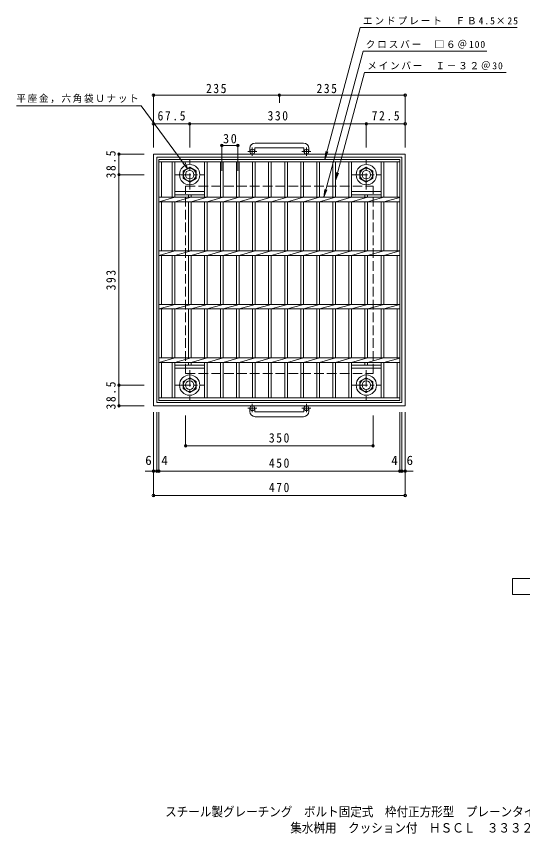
# Model space of a CAD drawing. Units: millimetres at full size, sheet at 1:6. Extents: x -791 to 1068, y -823 to 703.
# Drawn here: x -791 to 155, y -823 to 703 of the extents above; entities that cross this region are included whole.
import ezdxf
from ezdxf.enums import TextEntityAlignment as Align

# ---------------------------------------------------------------- set-up
doc = ezdxf.new("R2010")
doc.units = ezdxf.units.MM
doc.header["$LTSCALE"] = 6
doc.header["$PDMODE"] = 32
doc.header["$PDSIZE"] = 4.8
doc.linetypes.add('CHAIN1', pattern=[8, 5, -1, 1, -1])
doc.linetypes.add('DASHED3', pattern=[4, 3, -1])
for name, color, linetype, lineweight in [('E-1', 2, 'Continuous', 9), ('E-2', 3, 'Continuous', 9), ('E-4', 7, 'Continuous', 9), ('E-5', 7, 'Continuous', 9), ('F-F_F-Fﾚｲﾔ', 2, 'Continuous', 9)]:
    doc.layers.add(name, color=color, linetype=linetype, lineweight=lineweight)
doc.styles.add('ＭＳ ゴシック', font='')
doc.styles.get('ＭＳ ゴシック').set_extended_font_data('MS Gothic')

msp = doc.modelspace()

# ---------------------------------------------------------------- linework, layer by layer
at = {"layer": 'E-1', "linetype": 'CHAIN1'}
for p, q in [((-349.817, 442.338), (-349.817, 457.936)), ((-248.817, 442.338), (-248.817, 457.936)), ((-341.654, 450.446), (-358.061, 450.446)), ((-240.654, 450.446), (-257.061, 450.446)), ((-466.817, 379.809), (-466.817, 435.083)), ((-136.817, 379.809), (-136.817, 435.083)), ((-494.453, 407.446), (-439.18, 407.446)), ((-164.453, 407.446), (-109.18, 407.446)), ((-466.817, 42.082), (-466.817, -13.191)), ((-136.817, 42.082), (-136.817, -13.191)), ((-494.454, 14.446), (-439.18, 14.446)), ((-164.454, 14.446), (-109.18, 14.446)), ((-341.654, -28.554), (-358.061, -28.554)), ((-349.817, -20.447), (-349.817, -36.044)), ((-240.654, -28.554), (-257.061, -28.554)), ((-248.817, -20.447), (-248.817, -36.044))]:
    msp.add_line(p, q, dxfattribs=at)
at = {"layer": 'E-1'}
for p, q in [((-254.317, 466.546), (-344.317, 466.546)), ((-534.317, -24.054), (-534.317, 445.946)), ((-534.317, 445.946), (-64.317, 445.946)), ((-354.317, 456.546), (-354.317, 450.446)), ((-345.317, 456.546), (-345.317, 450.446)), ((-344.317, 457.546), (-254.317, 457.546)), ((-253.317, 456.546), (-253.317, 450.446)), ((-244.317, 456.546), (-244.317, 450.446)), ((-64.317, -24.054), (-64.317, 445.946)), ((-528.317, -18.054), (-528.317, 439.946)), ((-528.317, 439.946), (-70.317, 439.946)), ((-70.317, 439.946), (-70.317, -18.054)), ((-64.317, -24.054), (-534.317, -24.054)), ((-528.317, -18.054), (-70.317, -18.054)), ((-354.317, -34.654), (-354.317, -28.554)), ((-345.317, -34.654), (-345.317, -28.554)), ((-253.317, -34.654), (-253.317, -28.554)), ((-244.317, -34.654), (-244.317, -28.554)), ((-344.317, -35.654), (-254.317, -35.654)), ((-254.317, -44.654), (-344.317, -44.654))]:
    msp.add_line(p, q, dxfattribs=at)
at = {"layer": 'E-1', "linetype": 'DASHED3'}
for p, q in [((-474.317, 35.946), (-474.317, 385.946)), ((-474.317, 385.946), (-124.317, 385.946)), ((-124.317, 35.946), (-124.317, 385.946)), ((-474.317, 35.946), (-124.317, 35.946))]:
    msp.add_line(p, q, dxfattribs=at)
at = {"layer": 'E-1'}
for points in [[(-454.817, 414.374), (-454.817, 400.517), (-466.817, 393.589), (-478.817, 400.517), (-478.817, 414.374), (-466.817, 421.302)], [(-124.817, 414.374), (-124.817, 400.517), (-136.817, 393.589), (-148.817, 400.517), (-148.817, 414.374), (-136.817, 421.302)], [(-454.817, 7.518), (-454.817, 21.374), (-466.817, 28.303), (-478.817, 21.374), (-478.817, 7.518), (-466.817, 0.589)], [(-124.817, 7.518), (-124.817, 21.374), (-136.817, 28.303), (-148.817, 21.374), (-148.817, 7.518), (-136.817, 0.589)]]:
    msp.add_lwpolyline(points, close=True, dxfattribs=at)
for centre, radius in [((-349.817, 450.446), 4.5), ((-248.817, 450.446), 4.5), ((-466.817, 407.446), 19), ((-466.817, 407.446), 12), ((-466.817, 407.446), 8), ((-136.817, 407.446), 19), ((-136.817, 407.446), 12), ((-136.817, 407.446), 8), ((-466.817, 14.446), 19), ((-136.817, 14.446), 19), ((-466.817, 14.446), 12), ((-466.817, 14.446), 8), ((-136.817, 14.446), 12), ((-136.817, 14.446), 8), ((-349.817, -28.554), 4.5), ((-248.817, -28.554), 4.5)]:
    msp.add_circle(centre, radius, dxfattribs=at)
for centre, radius, start, end in [((-344.317, 456.546), 10, 90, 180), ((-254.317, 456.546), 10, 0, 90), ((-344.317, 456.546), 1, 90, 180), ((-254.317, 456.546), 1, 0, 90), ((-344.317, -34.654), 10, 180, 270), ((-344.317, -34.654), 1, 180, 270), ((-254.317, -34.654), 10, 270, 0), ((-254.317, -34.654), 1, 270, 0)]:
    msp.add_arc(centre, radius, start, end, dxfattribs=at)
at = {"layer": 'E-2'}
for p, q in [((-524.317, -14.054), (-524.317, 435.946)), ((-524.317, 435.946), (-74.317, 435.946)), ((-524.317, 431.446), (-74.317, 431.446)), ((-519.317, 365.186), (-519.317, 431.446)), ((-499.316, 431.446), (-499.316, 365.186)), ((-494.317, 431.446), (-494.317, 365.186)), ((-439.317, 431.446), (-439.317, 365.186)), ((-434.317, 431.446), (-434.317, 365.186)), ((-409.316, 431.446), (-409.316, 365.186)), ((-404.317, 431.446), (-404.317, 365.186)), ((-379.317, 431.446), (-379.317, 365.186)), ((-374.316, 431.446), (-374.316, 365.186)), ((-349.316, 431.446), (-349.316, 365.186)), ((-344.317, 431.446), (-344.317, 365.186)), ((-319.316, 431.446), (-319.316, 365.186)), ((-314.317, 431.446), (-314.317, 365.186)), ((-289.317, 431.446), (-289.317, 365.186)), ((-284.317, 431.446), (-284.317, 365.186)), ((-259.317, 431.446), (-259.317, 365.186)), ((-254.317, 431.446), (-254.317, 365.186)), ((-229.317, 431.446), (-229.317, 365.186)), ((-224.317, 431.446), (-224.317, 365.186)), ((-199.317, 431.446), (-199.317, 365.186)), ((-194.317, 431.446), (-194.317, 365.186)), ((-169.317, 431.446), (-169.317, 365.186)), ((-164.317, 431.446), (-164.317, 365.186)), ((-109.317, 431.446), (-109.317, 365.186)), ((-104.317, 365.186), (-104.317, 431.446)), ((-79.317, 431.446), (-79.317, 365.186)), ((-74.317, -14.054), (-74.317, 435.946)), ((-439.317, 375.946), (-494.317, 375.946)), ((-439.317, 369.946), (-494.317, 369.946)), ((-469.317, 369.946), (-469.317, 365.186)), ((-464.316, 369.946), (-464.316, 365.186)), ((-109.317, 375.946), (-164.317, 375.946)), ((-109.317, 369.946), (-164.317, 369.946)), ((-139.317, 369.946), (-139.317, 365.186)), ((-134.317, 365.186), (-134.317, 369.946)), ((-521.817, 365.186), (-524.317, 364.686)), ((-524.317, 365.186), (-74.317, 365.186)), ((-524.317, 356.706), (-74.317, 356.706)), ((-494.317, 365.186), (-523.817, 356.706)), ((-519.317, 265.186), (-519.317, 356.706)), ((-499.316, 356.706), (-499.316, 265.186)), ((-464.316, 365.186), (-494.317, 356.706)), ((-494.317, 356.706), (-494.317, 265.186)), ((-469.317, 356.706), (-469.317, 265.186)), ((-434.317, 365.186), (-464.316, 356.706)), ((-464.316, 356.706), (-464.316, 265.186)), ((-439.317, 356.706), (-439.317, 265.186)), ((-404.317, 365.186), (-434.317, 356.706)), ((-434.317, 356.706), (-434.317, 265.186)), ((-409.316, 356.706), (-409.316, 265.186)), ((-374.316, 365.186), (-404.317, 356.706)), ((-404.317, 356.706), (-404.317, 265.186)), ((-379.317, 356.706), (-379.317, 265.186)), ((-344.317, 365.186), (-374.316, 356.706)), ((-374.316, 356.706), (-374.316, 265.186)), ((-349.316, 356.706), (-349.316, 265.186)), ((-314.317, 365.186), (-344.317, 356.706)), ((-344.317, 356.706), (-344.317, 265.186)), ((-319.316, 356.706), (-319.316, 265.186)), ((-284.317, 365.186), (-314.317, 356.706)), ((-314.317, 356.706), (-314.317, 265.186)), ((-289.317, 356.706), (-289.317, 265.186)), ((-254.317, 365.186), (-284.317, 356.706)), ((-284.317, 356.706), (-284.317, 265.186)), ((-259.317, 356.706), (-259.317, 265.186)), ((-224.317, 365.186), (-254.317, 356.706)), ((-254.317, 356.706), (-254.317, 265.186)), ((-229.317, 356.706), (-229.317, 265.186)), ((-194.317, 365.186), (-224.317, 356.706)), ((-224.317, 356.706), (-224.317, 265.186)), ((-199.317, 356.706), (-199.317, 265.186)), ((-164.317, 365.186), (-194.317, 356.706)), ((-194.317, 356.706), (-194.317, 265.186)), ((-169.317, 356.706), (-169.317, 265.186)), ((-164.317, 356.706), (-134.317, 365.186)), ((-164.317, 356.706), (-164.317, 265.186)), ((-139.317, 356.706), (-139.317, 265.186)), ((-134.317, 356.706), (-104.317, 365.186)), ((-134.317, 265.186), (-134.317, 356.706)), ((-109.317, 356.706), (-109.317, 265.186)), ((-104.317, 356.706), (-74.317, 365.045)), ((-104.317, 265.186), (-104.317, 356.706)), ((-79.317, 356.706), (-79.317, 265.186)), ((-521.817, 265.186), (-524.317, 264.686)), ((-524.317, 265.186), (-74.317, 265.186)), ((-494.317, 265.186), (-523.817, 256.706)), ((-464.316, 265.186), (-494.317, 256.706)), ((-434.317, 265.186), (-464.316, 256.706)), ((-404.317, 265.186), (-434.317, 256.706)), ((-374.316, 265.186), (-404.317, 256.706)), ((-344.317, 265.186), (-374.316, 256.706)), ((-314.317, 265.186), (-344.317, 256.706)), ((-284.317, 265.186), (-314.317, 256.706)), ((-254.317, 265.186), (-284.317, 256.706)), ((-224.317, 265.186), (-254.317, 256.706)), ((-194.317, 265.186), (-224.317, 256.706)), ((-164.317, 265.186), (-194.317, 256.706)), ((-164.317, 256.706), (-134.317, 265.186)), ((-134.317, 256.706), (-104.317, 265.186)), ((-104.317, 256.706), (-74.317, 265.045)), ((-524.317, 256.706), (-74.317, 256.706)), ((-519.317, 165.186), (-519.317, 256.706)), ((-499.316, 256.706), (-499.316, 165.186)), ((-494.317, 256.706), (-494.317, 165.186)), ((-469.317, 256.706), (-469.317, 165.186)), ((-464.316, 256.706), (-464.316, 165.186)), ((-439.317, 256.706), (-439.317, 165.186)), ((-434.317, 256.706), (-434.317, 165.186)), ((-409.316, 256.706), (-409.316, 165.186)), ((-404.317, 256.706), (-404.317, 165.186)), ((-379.317, 256.706), (-379.317, 165.186)), ((-374.316, 256.706), (-374.316, 165.186)), ((-349.316, 256.706), (-349.316, 165.186)), ((-344.317, 256.706), (-344.317, 165.186)), ((-319.316, 256.706), (-319.316, 165.186)), ((-314.317, 256.706), (-314.317, 165.186)), ((-289.317, 256.706), (-289.317, 165.186)), ((-284.317, 256.706), (-284.317, 165.186)), ((-259.317, 256.706), (-259.317, 165.186)), ((-254.317, 256.706), (-254.317, 165.186)), ((-229.317, 256.706), (-229.317, 165.186)), ((-224.317, 256.706), (-224.317, 165.186)), ((-199.317, 256.706), (-199.317, 165.186)), ((-194.317, 256.706), (-194.317, 165.186)), ((-169.317, 256.706), (-169.317, 165.186)), ((-164.317, 256.706), (-164.317, 165.186)), ((-139.317, 256.706), (-139.317, 165.186)), ((-134.317, 165.186), (-134.317, 256.706)), ((-109.317, 256.706), (-109.317, 165.186)), ((-104.317, 165.186), (-104.317, 256.706)), ((-79.317, 256.706), (-79.317, 165.186)), ((-521.817, 165.186), (-524.317, 164.686)), ((-524.317, 165.186), (-74.317, 165.186)), ((-524.317, 156.706), (-74.317, 156.706)), ((-494.317, 165.186), (-523.817, 156.706)), ((-519.317, 65.186), (-519.317, 156.706)), ((-499.316, 156.706), (-499.316, 65.186)), ((-464.316, 165.186), (-494.317, 156.706)), ((-494.317, 156.706), (-494.317, 65.186)), ((-469.317, 156.706), (-469.317, 65.186)), ((-434.317, 165.186), (-464.316, 156.706)), ((-464.316, 156.706), (-464.316, 65.186)), ((-439.317, 156.706), (-439.317, 65.186)), ((-404.317, 165.186), (-434.317, 156.706)), ((-434.317, 156.706), (-434.317, 65.186)), ((-409.316, 156.706), (-409.316, 65.186)), ((-374.316, 165.186), (-404.317, 156.706)), ((-404.317, 156.706), (-404.317, 65.186)), ((-379.317, 156.706), (-379.317, 65.186)), ((-344.317, 165.186), (-374.316, 156.706)), ((-374.316, 156.706), (-374.316, 65.186)), ((-349.316, 156.706), (-349.316, 65.186)), ((-314.317, 165.186), (-344.317, 156.706)), ((-344.317, 156.706), (-344.317, 65.186)), ((-319.316, 156.706), (-319.316, 65.186)), ((-284.317, 165.186), (-314.317, 156.706)), ((-314.317, 156.706), (-314.317, 65.186)), ((-289.317, 156.706), (-289.317, 65.186)), ((-254.317, 165.186), (-284.317, 156.706)), ((-284.317, 156.706), (-284.317, 65.186)), ((-259.317, 156.706), (-259.317, 65.186)), ((-224.317, 165.186), (-254.317, 156.706)), ((-254.317, 156.706), (-254.317, 65.186)), ((-229.317, 156.706), (-229.317, 65.186)), ((-194.317, 165.186), (-224.317, 156.706)), ((-224.317, 156.706), (-224.317, 65.186)), ((-199.317, 156.706), (-199.317, 65.186)), ((-164.317, 165.186), (-194.317, 156.706)), ((-194.317, 156.706), (-194.317, 65.186)), ((-169.317, 156.706), (-169.317, 65.186)), ((-164.317, 156.706), (-134.317, 165.186)), ((-164.317, 156.706), (-164.317, 65.186)), ((-139.317, 156.706), (-139.317, 65.186)), ((-134.317, 156.706), (-104.317, 165.186)), ((-134.317, 65.186), (-134.317, 156.706)), ((-109.317, 156.706), (-109.317, 65.186)), ((-104.317, 156.706), (-74.317, 165.045)), ((-104.317, 65.186), (-104.317, 156.706)), ((-79.317, 156.706), (-79.317, 65.186)), ((-521.817, 65.186), (-524.317, 64.686)), ((-524.317, 65.186), (-74.317, 65.186)), ((-494.317, 65.186), (-523.817, 56.706)), ((-464.316, 65.186), (-494.317, 56.706)), ((-434.317, 65.186), (-464.316, 56.706)), ((-404.317, 65.186), (-434.317, 56.706)), ((-374.316, 65.186), (-404.317, 56.706)), ((-344.317, 65.186), (-374.316, 56.706)), ((-314.317, 65.186), (-344.317, 56.706)), ((-284.317, 65.186), (-314.317, 56.706)), ((-254.317, 65.186), (-284.317, 56.706)), ((-224.317, 65.186), (-254.317, 56.706)), ((-194.317, 65.186), (-224.317, 56.706)), ((-164.317, 65.186), (-194.317, 56.706)), ((-164.317, 56.706), (-134.317, 65.186)), ((-134.317, 56.706), (-104.317, 65.186)), ((-104.317, 56.706), (-74.317, 65.045)), ((-524.317, 56.706), (-74.317, 56.706)), ((-519.317, -9.554), (-519.317, 56.706)), ((-499.316, 56.706), (-499.316, -9.554)), ((-494.317, 56.706), (-494.317, -9.554)), ((-494.317, 51.946), (-439.317, 51.946)), ((-494.317, 45.946), (-439.317, 45.946)), ((-469.317, 56.706), (-469.317, 51.946)), ((-464.316, 56.706), (-464.316, 51.946)), ((-439.317, 56.706), (-439.317, -9.554)), ((-434.317, 56.706), (-434.317, -9.554)), ((-409.316, 56.706), (-409.316, -9.554)), ((-404.317, 56.706), (-404.317, -9.554)), ((-379.317, 56.706), (-379.317, -9.554)), ((-374.316, 56.706), (-374.316, -9.554)), ((-349.316, 56.706), (-349.316, -9.554)), ((-344.317, 56.706), (-344.317, -9.554)), ((-319.316, 56.706), (-319.316, -9.554)), ((-314.317, 56.706), (-314.317, -9.554)), ((-289.317, 56.706), (-289.317, -9.554)), ((-284.317, 56.706), (-284.317, -9.554)), ((-259.317, 56.706), (-259.317, -9.554)), ((-254.317, 56.706), (-254.317, -9.554)), ((-229.317, 56.706), (-229.317, -9.554)), ((-224.317, 56.706), (-224.317, -9.554)), ((-199.317, 56.706), (-199.317, -9.554)), ((-194.317, 56.706), (-194.317, -9.554)), ((-169.317, 56.706), (-169.317, -9.554)), ((-164.317, 56.706), (-164.317, -9.554)), ((-164.317, 51.946), (-109.317, 51.946)), ((-164.317, 45.946), (-109.317, 45.946)), ((-139.317, 56.706), (-139.317, 51.946)), ((-134.317, 51.946), (-134.317, 56.706)), ((-109.317, 56.706), (-109.317, -9.554)), ((-104.317, -9.554), (-104.317, 56.706)), ((-79.317, 56.706), (-79.317, -9.554)), ((-74.317, -9.554), (-524.317, -9.554)), ((-74.317, -14.054), (-524.317, -14.054))]:
    msp.add_line(p, q, dxfattribs=at)
at = {"layer": 'E-4'}
for p, q in [((-534.317, 557.676), (-534.317, 457.946)), ((-299.317, 555.876), (-534.317, 555.876)), ((-299.317, 557.676), (-299.317, 541.616)), ((-64.317, 555.876), (-299.317, 555.876)), ((-64.317, 557.676), (-64.317, 457.946)), ((-534.317, 504.313), (-534.317, 457.946)), ((-466.817, 504.313), (-466.817, 457.946)), ((-136.817, 504.313), (-136.817, 457.946)), ((-64.317, 504.313), (-64.317, 457.946)), ((-534.317, 502.513), (-466.817, 502.513)), ((-466.817, 502.513), (-136.817, 502.513)), ((-136.817, 502.513), (-64.317, 502.513)), ((-406.817, 463.899), (-406.817, 414.408)), ((-406.817, 462.099), (-376.817, 462.099)), ((-376.817, 463.899), (-376.817, 414.408)), ((-600.701, 445.946), (-551.901, 445.946)), ((-598.901, 407.446), (-598.901, 445.946)), ((-600.701, 407.446), (-551.901, 407.446)), ((-598.901, 14.445), (-598.901, 407.446)), ((-600.701, 14.445), (-551.901, 14.445)), ((-598.901, -24.055), (-598.901, 14.445)), ((-600.701, -24.055), (-551.901, -24.055)), ((-534.317, -193.456), (-534.317, -36.055)), ((-528.317, -147.922), (-528.317, -36.055)), ((-524.267, -147.922), (-524.267, -36.055)), ((-474.317, -100.855), (-474.317, -42.055)), ((-124.316, -100.855), (-124.316, -42.055)), ((-74.366, -147.922), (-74.366, -36.055)), ((-70.317, -147.922), (-70.317, -36.055)), ((-64.317, -193.456), (-64.317, -36.055)), ((-474.317, -99.055), (-124.316, -99.055)), ((-534.317, -146.122), (-549.787, -146.122)), ((-534.317, -146.122), (-528.317, -146.122)), ((-528.317, -146.122), (-524.267, -146.122)), ((-524.267, -146.122), (-74.366, -146.122)), ((-74.366, -146.122), (-70.317, -146.122)), ((-70.317, -146.122), (-64.317, -146.122)), ((-64.317, -146.122), (-49.618, -146.122)), ((-534.317, -191.656), (-64.317, -191.656))]:
    msp.add_line(p, q, dxfattribs=at)
for p in [(-534.317, 555.876), (-299.317, 555.876), (-64.317, 555.876), (-534.317, 502.513), (-466.817, 502.513), (-136.817, 502.513), (-64.317, 502.513), (-406.817, 462.099), (-376.817, 462.099), (-598.901, 445.946), (-598.901, 407.446), (-598.901, 14.445), (-598.901, -24.055), (-474.317, -99.055), (-124.316, -99.055), (-534.317, -146.122), (-528.317, -146.122), (-524.267, -146.122), (-74.366, -146.122), (-70.317, -146.122), (-64.317, -146.122), (-534.317, -191.656), (-64.317, -191.656)]:
    msp.add_point(p, dxfattribs=at)
at = {"layer": 'E-5'}
for p, q in [((-216.161, 365.186), (-142.968, 637.9)), ((-142.968, 637.9), (88.167, 637.9)), ((-194.317, 396.45), (-140.187, 598.021)), ((-140.187, 598.021), (124.313, 598.021)), ((-214.356, 435.946), (-212.398, 450.818)), ((-214.356, 435.946), (-208.616, 449.804)), ((-470.398, 417.791), (-479.501, 429.713)), ((-470.398, 417.791), (-476.106, 431.663)), ((-194.317, 396.45), (-192.359, 411.321)), ((-194.317, 396.45), (-188.576, 410.308)), ((-216.161, 365.186), (-214.203, 380.058)), ((-216.161, 365.186), (-210.42, 379.044))]:
    msp.add_line(p, q, dxfattribs=at)
for points in [[(-214.356, 435.946), (-148.2, 682.4), (144.752, 682.4)], [(-470.398, 417.791), (-557.64, 536.268), (-790.64, 536.268)]]:
    msp.add_lwpolyline(points, dxfattribs=at)
at = {"layer": 'F-F_F-Fﾚｲﾔ'}
msp.add_lwpolyline([(135.943, -376.445), (135.943, -346.444), (270.943, -346.444), (270.943, -376.445)], close=True, dxfattribs=at)

# ---------------------------------------------------------------- texts
at = {"layer": 'E-4', "color": 2, "style": 'ＭＳ ゴシック'}
for s, p in [('6', (-549.787, -140.122)), ('4', (-519.71, -140.122)), ('4', (-90.083, -140.122)), ('6', (-61.618, -140.122))]:
    msp.add_text(s, height=17.6, dxfattribs=at).set_placement(p, align=Align.BOTTOM_LEFT)
at = {"layer": 'E-4', "color": 2, "char_height": 17.6, "attachment_point": 7, "style": 'ＭＳ ゴシック'}
for s, insert in [('\\T1.27;\\W0.9;235', (-436.317, 559.476)), ('\\T1.27;\\W0.9;235', (-229.854, 559.476)), ('\\T1.28;\\W0.9;67.5', (-526.817, 508.513)), ('\\T1.27;\\W0.9;330', (-321.317, 508.513)), ('\\T1.28;\\W0.9;72.5', (-126.817, 508.513)), ('\\T1.27;\\W0.95;30', (-404.567, 465.699)), ('\\T1.27;\\W0.9;350', (-318.816, -93.055)), ('\\T1.27;\\W0.9;450', (-318.817, -140.122)), ('\\T1.27;\\W0.9;470', (-318.817, -185.656))]:
    msp.add_mtext(s, dxfattribs=dict(at, insert=insert))
at = {"layer": 'E-4', "color": 2, "char_height": 17.6, "attachment_point": 7, "rotation": 90, "style": 'ＭＳ ゴシック'}
for s, insert in [('\\T1.28;\\W0.9;38.5', (-604.901, 400.446)), ('\\T1.27;\\W0.9;393', (-604.901, 191.445)), ('\\T1.28;\\W0.9;38.5', (-604.901, -31.055))]:
    msp.add_mtext(s, dxfattribs=dict(at, insert=insert))
at = {"layer": 'E-5', "char_height": 13.2, "attachment_point": 7, "style": 'ＭＳ ゴシック'}
for s, insert in [('\\T1.2;エンドプレート\u3000ＦＢ4.5×25', (-143.2, 687.4)), ('\\T1.19;クロスバー\u3000□６＠100', (-137.968, 642.9)), ('\\T1.18;メインバー\u3000Ｉ－３２＠30', (-135.187, 603.021)), ('\\T1.17;平座金，六角袋Ｕナット', (-790.64, 541.268))]:
    msp.add_mtext(s, dxfattribs=dict(at, insert=insert))
at = {"layer": 'F-F_F-Fﾚｲﾔ', "style": 'ＭＳ ゴシック', "width": 0.9}
for s, p in [('スチール製グレーチング\u3000ボルト固定式\u3000枠付正方形型\u3000プレーンタイプ', (-512.598, -796.274)), ('集水桝用\u3000クッション付\u3000ＨＳＣＬ\u3000３３３２Ａ－ｂ', (-278.899, -826.488))]:
    msp.add_text(s, height=17.6, dxfattribs=at).set_placement(p, align=Align.BOTTOM_LEFT)

doc.saveas('drawing.dxf')
